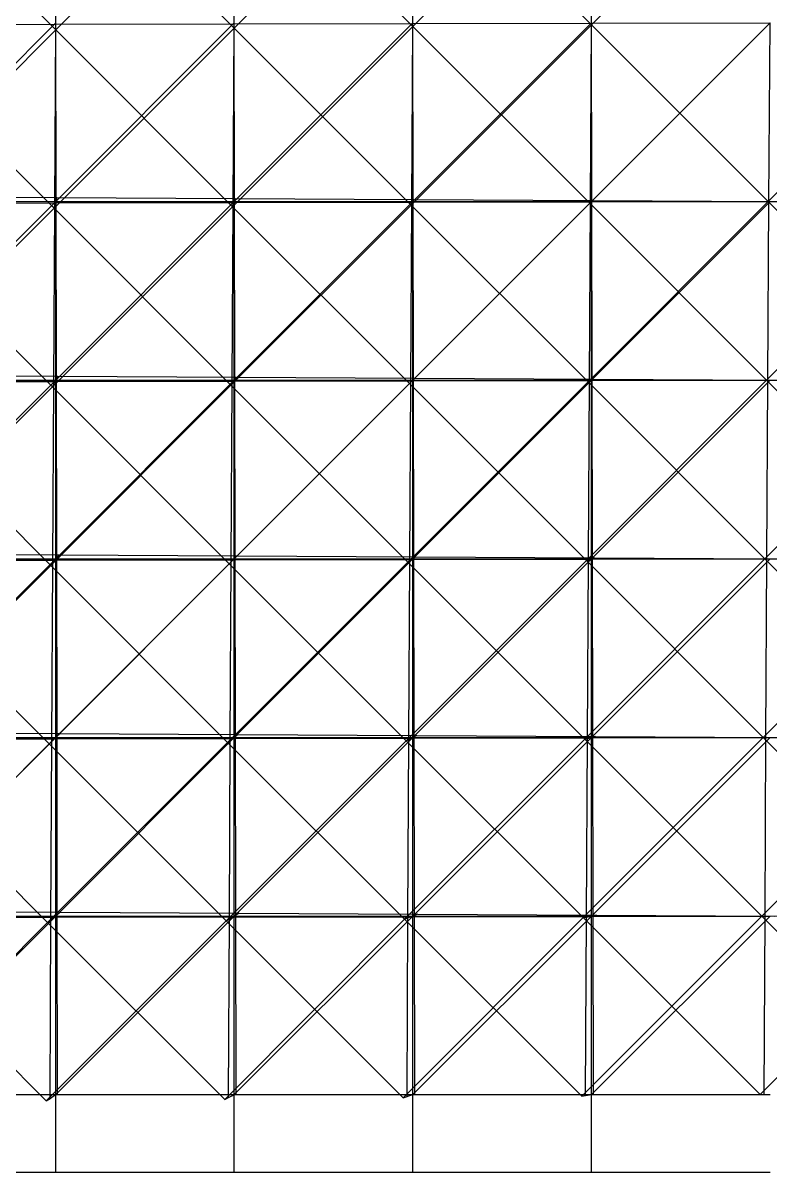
# Model space of a CAD drawing. Header units: metres. Extents: x -7.5 to 7.5, y -5.8 to 5.8.
# Drawn here: x -3.77 to 0, y -5.79 to 0 of the extents above; entities that cross this region are included whole.
import ezdxf

# ---------------------------------------------------------------- set-up
doc = ezdxf.new("R2010")
doc.units = ezdxf.units.M

msp = doc.modelspace()

# ---------------------------------------------------------------- linework, layer by layer
at = {"color": 4}
for p, q in [((-4.5, -0.9, 0.2604), (-3.6, 0)), ((-3.6, -0.9, 0.2083), (-3.6, 0)), ((-3.6, -0.9, 0.2083), (-2.7, 0)), ((-2.7, -0.9, 0.1562), (-2.7, 0)), ((-2.7, -0.9, 0.1562), (-1.8, 0)), ((-1.8, -0.9, 0.1042), (-1.8, 0)), ((-1.8, -0.9, 0.1042), (-0.9, 0)), ((-0.9, -0.9, 0.0521), (-0.9, 0)), ((-0.9, -0.9, 0.0521), (0, 0)), ((-4.5, -1.8, 0.5208), (-3.6, -0.9, 0.2083)), ((-4.5, -0.9, 0.2604), (-3.6, -0.9, 0.2083)), ((-3.6, -1.8, 0.4167), (-3.6, -0.9, 0.2083)), ((-3.6, -1.8, 0.4167), (-2.7, -0.9, 0.1562)), ((-3.6, -0.9, 0.2083), (-2.7, -0.9, 0.1562)), ((-2.7, -1.8, 0.3125), (-2.7, -0.9, 0.1562)), ((-2.7, -1.8, 0.3125), (-1.8, -0.9, 0.1042)), ((-2.7, -0.9, 0.1562), (-1.8, -0.9, 0.1042)), ((-1.8, -1.8, 0.2083), (-1.8, -0.9, 0.1042)), ((-1.8, -1.8, 0.2083), (-0.9, -0.9, 0.0521)), ((-1.8, -0.9, 0.1042), (-0.9, -0.9, 0.0521)), ((-0.9, -1.8, 0.1042), (-0.9, -0.9, 0.0521)), ((-0.9, -1.8, 0.1042), (0, -0.9)), ((-0.9, -0.9, 0.0521), (0, -0.9)), ((-4.5, -2.7, 0.7812), (-3.6, -1.8, 0.4167)), ((-4.5, -1.8, 0.5208), (-3.6, -1.8, 0.4167)), ((-3.6, -2.7, 0.625), (-3.6, -1.8, 0.4167)), ((-3.6, -2.7, 0.625), (-2.7, -1.8, 0.3125)), ((-3.6, -1.8, 0.4167), (-2.7, -1.8, 0.3125)), ((-2.7, -2.7, 0.4688), (-2.7, -1.8, 0.3125)), ((-2.7, -2.7, 0.4688), (-1.8, -1.8, 0.2083)), ((-2.7, -1.8, 0.3125), (-1.8, -1.8, 0.2083)), ((-1.8, -2.7, 0.3125), (-1.8, -1.8, 0.2083)), ((-1.8, -2.7, 0.3125), (-0.9, -1.8, 0.1042)), ((-1.8, -1.8, 0.2083), (-0.9, -1.8, 0.1042)), ((-0.9, -2.7, 0.1562), (-0.9, -1.8, 0.1042)), ((-0.9, -2.7, 0.1562), (0, -1.8)), ((-0.9, -1.8, 0.1042), (0, -1.8)), ((-4.5, -3.6, 1.0417), (-3.6, -2.7, 0.625)), ((-4.5, -2.7, 0.7812), (-3.6, -2.7, 0.625)), ((-3.6, -3.6, 0.8333), (-3.6, -2.7, 0.625)), ((-3.6, -3.6, 0.8333), (-2.7, -2.7, 0.4688)), ((-3.6, -2.7, 0.625), (-2.7, -2.7, 0.4688)), ((-2.7, -3.6, 0.625), (-2.7, -2.7, 0.4688)), ((-2.7, -3.6, 0.625), (-1.8, -2.7, 0.3125)), ((-2.7, -2.7, 0.4688), (-1.8, -2.7, 0.3125)), ((-1.8, -3.6, 0.4167), (-1.8, -2.7, 0.3125)), ((-1.8, -3.6, 0.4167), (-0.9, -2.7, 0.1562)), ((-1.8, -2.7, 0.3125), (-0.9, -2.7, 0.1562)), ((-0.9, -3.6, 0.2083), (-0.9, -2.7, 0.1562)), ((-0.9, -3.6, 0.2083), (0, -2.7)), ((-0.9, -2.7, 0.1562), (0, -2.7)), ((-4.5, -4.5, 1.3021), (-3.6, -3.6, 0.8333)), ((-4.5, -3.6, 1.0417), (-3.6, -3.6, 0.8333)), ((-3.6, -4.5, 1.0417), (-3.6, -3.6, 0.8333)), ((-3.6, -4.5, 1.0417), (-2.7, -3.6, 0.625)), ((-3.6, -3.6, 0.8333), (-2.7, -3.6, 0.625)), ((-2.7, -4.5, 0.7812), (-2.7, -3.6, 0.625)), ((-2.7, -4.5, 0.7812), (-1.8, -3.6, 0.4167)), ((-2.7, -3.6, 0.625), (-1.8, -3.6, 0.4167)), ((-1.8, -4.5, 0.5208), (-1.8, -3.6, 0.4167)), ((-1.8, -4.5, 0.5208), (-0.9, -3.6, 0.2083)), ((-1.8, -3.6, 0.4167), (-0.9, -3.6, 0.2083)), ((-0.9, -4.5, 0.2604), (-0.9, -3.6, 0.2083)), ((-0.9, -4.5, 0.2604), (0, -3.6)), ((-0.9, -3.6, 0.2083), (0, -3.6)), ((-4.5, -5.4, 1.5625), (-3.6, -4.5, 1.0417)), ((-4.5, -4.5, 1.3021), (-3.6, -4.5, 1.0417)), ((-3.6, -5.4, 1.25), (-3.6, -4.5, 1.0417)), ((-3.6, -5.4, 1.25), (-2.7, -4.5, 0.7812)), ((-3.6, -4.5, 1.0417), (-2.7, -4.5, 0.7812)), ((-2.7, -5.4, 0.9375), (-2.7, -4.5, 0.7812)), ((-2.7, -5.4, 0.9375), (-1.8, -4.5, 0.5208)), ((-2.7, -4.5, 0.7812), (-1.8, -4.5, 0.5208)), ((-1.8, -5.4, 0.625), (-1.8, -4.5, 0.5208)), ((-1.8, -5.4, 0.625), (-0.9, -4.5, 0.2604)), ((-1.8, -4.5, 0.5208), (-0.9, -4.5, 0.2604)), ((-0.9, -5.4, 0.3125), (-0.9, -4.5, 0.2604)), ((-0.9, -5.4, 0.3125), (0, -4.5)), ((-0.9, -4.5, 0.2604), (0, -4.5)), ((-4.5, -5.4, 1.5625), (-3.6, -5.4, 1.25)), ((-3.6, -5.4, 1.25), (-2.7, -5.4, 0.9375)), ((-2.7, -5.4, 0.9375), (-1.8, -5.4, 0.625)), ((-1.8, -5.4, 0.625), (-0.9, -5.4, 0.3125)), ((-0.9, -5.4, 0.3125), (0, -5.4))]:
    msp.add_line(p, q, dxfattribs=at)
at = {"layer": 'csavar_0', "color": 1}
for p, q in [((-3.6, -0.0338, -0.1461), (-3.6, -0.0203, -0.0877)), ((-2.7, -0.0257, -0.1478), (-2.7, -0.0154, -0.0887)), ((-1.8, -0.0172, -0.149), (-1.8, -0.0103, -0.0894)), ((-0.9, -0.0087, -0.1497), (-0.9, -0.0052, -0.0898)), ((-3.6084, -0.9338, 0.0624), (-3.6051, -0.9203, 0.1208)), ((-2.7085, -0.9256, 0.0087), (-2.7051, -0.9154, 0.0677)), ((-1.8086, -0.9172, -0.0446), (-1.8052, -0.9103, 0.0149)), ((-0.9087, -0.9087, -0.0974), (-0.9052, -0.9052, -0.0376)), ((-0.0087, -0.9, -0.1497), (-0.0052, -0.9, -0.0898)), ((-3.6168, -1.8336, 0.2715), (-3.6101, -1.8202, 0.3295)), ((-2.717, -1.8255, 0.1657), (-2.7102, -1.8153, 0.2244)), ((-1.8171, -1.8171, 0.0603), (-1.8103, -1.8103, 0.1195)), ((-0.9172, -1.8086, -0.0446), (-0.9103, -1.8052, 0.0149)), ((-0.0172, -1.8, -0.149), (-0.0103, -1.8, -0.0894)), ((-3.625, -2.7334, 0.4809), (-3.615, -2.72, 0.5385)), ((-2.7253, -2.7253, 0.3231), (-2.7152, -2.7152, 0.3813)), ((-1.8255, -2.717, 0.1657), (-1.8153, -2.7102, 0.2244)), ((-0.9256, -2.7085, 0.0087), (-0.9154, -2.7051, 0.0677)), ((-0.0257, -2.7, -0.1478), (-0.0154, -2.7, -0.0887)), ((-3.633, -3.633, 0.6908), (-3.6198, -3.6198, 0.7478)), ((-2.7334, -3.625, 0.4809), (-2.72, -3.615, 0.5385)), ((-1.8336, -3.6168, 0.2715), (-1.8202, -3.6101, 0.3295)), ((-0.9338, -3.6084, 0.0624), (-0.9203, -3.6051, 0.1208)), ((-0.0338, -3.6, -0.1461), (-0.0203, -3.6, -0.0877)), ((-2.7411, -4.5247, 0.6391), (-2.7247, -4.5148, 0.696)), ((-1.8414, -4.5166, 0.3776), (-1.8249, -4.5099, 0.4349)), ((-0.9416, -4.5083, 0.1165), (-0.925, -4.505, 0.1741)), ((-0.0417, -4.5, -0.1441), (-0.025, -4.5, -0.0865)), ((-3.6407, -4.5326, 0.901), (-3.6244, -4.5195, 0.9573)), ((-3.6481, -5.432, 1.1116), (-3.6288, -5.4192, 1.1669)), ((-2.7485, -5.4243, 0.7977), (-2.7291, -5.4146, 0.8536)), ((-1.8489, -5.4163, 0.4841), (-1.8294, -5.4098, 0.5405)), ((-0.9491, -5.4082, 0.171), (-0.9295, -5.4049, 0.2276)), ((-0.0492, -5.4, -0.1417), (-0.0295, -5.4, -0.085))]:
    msp.add_line(p, q, dxfattribs=at)
at = {"layer": 'csavar_1', "color": 1}
for p, q in [((-3.5949, -0.8797, 0.2959), (-3.5966, -0.8865, 0.2667)), ((-2.6949, -0.8846, 0.2448), (-2.6966, -0.8898, 0.2153)), ((-1.7948, -0.8897, 0.1934), (-1.7966, -0.8931, 0.1637)), ((-0.8948, -0.8948, 0.1418), (-0.8965, -0.8965, 0.1119)), ((-3.5899, -1.7798, 0.5038), (-3.5933, -1.7866, 0.4748)), ((-2.6898, -1.7847, 0.4006), (-2.6932, -1.7898, 0.3712)), ((-1.7897, -1.7897, 0.2972), (-1.7932, -1.7932, 0.2675)), ((-0.8897, -1.7948, 0.1934), (-0.8931, -1.7966, 0.1637)), ((-3.585, -2.68, 0.7115), (-3.59, -2.6867, 0.6826)), ((-2.6848, -2.6848, 0.5562), (-2.6899, -2.6899, 0.527)), ((-1.7847, -2.6898, 0.4006), (-1.7898, -2.6932, 0.3712)), ((-0.8846, -2.6949, 0.2448), (-0.8898, -2.6966, 0.2153)), ((-3.5802, -3.5802, 0.9189), (-3.5868, -3.5868, 0.8904)), ((-2.68, -3.585, 0.7115), (-2.6867, -3.59, 0.6826)), ((-1.7798, -3.5899, 0.5038), (-1.7866, -3.5933, 0.4748)), ((-0.8797, -3.5949, 0.2959), (-0.8865, -3.5966, 0.2667)), ((-3.5756, -4.4805, 1.1261), (-3.5837, -4.487, 1.0979)), ((-2.6753, -4.4852, 0.8665), (-2.6835, -4.4901, 0.8381)), ((-1.7751, -4.4901, 0.6068), (-1.7834, -4.4934, 0.5781)), ((-0.875, -4.495, 0.3467), (-0.8833, -4.4967, 0.318))]:
    msp.add_line(p, q, dxfattribs=at)
at = {"layer": 'csavar_2', "color": 1}
for p, q in [((-3.5966, -0.8865, 0.2667), (-3.5983, -0.8932, 0.2375)), ((-2.6966, -0.8898, 0.2153), (-2.6983, -0.8949, 0.1858)), ((-1.7966, -0.8931, 0.1637), (-1.7983, -0.8966, 0.1339)), ((-0.8965, -0.8965, 0.1119), (-0.8983, -0.8983, 0.082)), ((-3.5933, -1.7866, 0.4748), (-3.5966, -1.7933, 0.4457)), ((-2.6932, -1.7898, 0.3712), (-2.6966, -1.7949, 0.3419)), ((-1.7932, -1.7932, 0.2675), (-1.7966, -1.7966, 0.2379)), ((-0.8931, -1.7966, 0.1637), (-0.8966, -1.7983, 0.1339)), ((-3.59, -2.6867, 0.6826), (-3.595, -2.6933, 0.6538)), ((-2.6899, -2.6899, 0.527), (-2.6949, -2.6949, 0.4979)), ((-1.7898, -2.6932, 0.3712), (-1.7949, -2.6966, 0.3419)), ((-0.8898, -2.6966, 0.2153), (-0.8949, -2.6983, 0.1858)), ((-3.5868, -3.5868, 0.8904), (-3.5934, -3.5934, 0.8618)), ((-2.6867, -3.59, 0.6826), (-2.6933, -3.595, 0.6538)), ((-1.7866, -3.5933, 0.4748), (-1.7933, -3.5966, 0.4457)), ((-0.8865, -3.5966, 0.2667), (-0.8932, -3.5983, 0.2375)), ((-3.5837, -4.487, 1.0979), (-3.5919, -4.4935, 1.0698)), ((-2.6835, -4.4901, 0.8381), (-2.6918, -4.4951, 0.8097)), ((-1.7834, -4.4934, 0.5781), (-1.7917, -4.4967, 0.5495)), ((-0.8833, -4.4967, 0.318), (-0.8917, -4.4983, 0.2892))]:
    msp.add_line(p, q, dxfattribs=at)
at = {"layer": 'csavar_3', "color": 1}
for p, q in [((-3.5983, -0.8932, 0.2375), (-3.6, -0.9, 0.2083)), ((-2.6983, -0.8949, 0.1858), (-2.7, -0.9, 0.1562)), ((-1.7983, -0.8966, 0.1339), (-1.8, -0.9, 0.1042)), ((-0.8983, -0.8983, 0.082), (-0.9, -0.9, 0.0521)), ((-3.5966, -1.7933, 0.4457), (-3.6, -1.8, 0.4167)), ((-2.6966, -1.7949, 0.3419), (-2.7, -1.8, 0.3125)), ((-1.7966, -1.7966, 0.2379), (-1.8, -1.8, 0.2083)), ((-0.8966, -1.7983, 0.1339), (-0.9, -1.8, 0.1042)), ((-3.595, -2.6933, 0.6538), (-3.6, -2.7, 0.625)), ((-2.6949, -2.6949, 0.4979), (-2.7, -2.7, 0.4688)), ((-1.7949, -2.6966, 0.3419), (-1.8, -2.7, 0.3125)), ((-0.8949, -2.6983, 0.1858), (-0.9, -2.7, 0.1562)), ((-3.5934, -3.5934, 0.8618), (-3.6, -3.6, 0.8333)), ((-2.6933, -3.595, 0.6538), (-2.7, -3.6, 0.625)), ((-1.7933, -3.5966, 0.4457), (-1.8, -3.6, 0.4167)), ((-0.8932, -3.5983, 0.2375), (-0.9, -3.6, 0.2083)), ((-3.5919, -4.4935, 1.0698), (-3.6, -4.5, 1.0417)), ((-2.6918, -4.4951, 0.8097), (-2.7, -4.5, 0.7812)), ((-1.7917, -4.4967, 0.5495), (-1.8, -4.5, 0.5208)), ((-0.8917, -4.4983, 0.2892), (-0.9, -4.5, 0.2604)), ((-3.5904, -5.3936, 1.2777), (-3.6, -5.4, 1.25)), ((-2.6903, -5.3951, 0.9655), (-2.7, -5.4, 0.9375)), ((-1.7902, -5.3967, 0.6532), (-1.8, -5.4, 0.625)), ((-0.8902, -5.3984, 0.3408), (-0.9, -5.4, 0.3125))]:
    msp.add_line(p, q, dxfattribs=at)
at = {"layer": 'csavar_4', "color": 1}
for p, q in [((-3.6, -0.0068, -0.0292), (-3.6, 0)), ((-2.7, -0.0051, -0.0296), (-2.7, 0)), ((-1.8, -0.0034, -0.0298), (-1.8, 0)), ((-0.9, -0.0017, -0.0299), (-0.9, 0)), ((-3.6017, -0.9068, 0.1792), (-3.6, -0.9, 0.2083)), ((-2.7017, -0.9051, 0.1267), (-2.7, -0.9, 0.1562)), ((-1.8017, -0.9034, 0.0744), (-1.8, -0.9, 0.1042)), ((-0.9017, -0.9017, 0.0222), (-0.9, -0.9, 0.0521)), ((-0.0017, -0.9, -0.0299), (0, -0.9)), ((-3.6034, -1.8067, 0.3876), (-3.6, -1.8, 0.4167)), ((-2.7034, -1.8051, 0.2831), (-2.7, -1.8, 0.3125)), ((-1.8034, -1.8034, 0.1787), (-1.8, -1.8, 0.2083)), ((-0.9034, -1.8017, 0.0744), (-0.9, -1.8, 0.1042)), ((-0.0034, -1.8, -0.0298), (0, -1.8)), ((-3.605, -2.7067, 0.5962), (-3.6, -2.7, 0.625)), ((-2.7051, -2.7051, 0.4396), (-2.7, -2.7, 0.4688)), ((-1.8051, -2.7034, 0.2831), (-1.8, -2.7, 0.3125)), ((-0.9051, -2.7017, 0.1267), (-0.9, -2.7, 0.1562)), ((-0.0051, -2.7, -0.0296), (0, -2.7)), ((-3.6066, -3.6066, 0.8048), (-3.6, -3.6, 0.8333)), ((-2.7067, -3.605, 0.5962), (-2.7, -3.6, 0.625)), ((-1.8067, -3.6034, 0.3876), (-1.8, -3.6, 0.4167)), ((-0.9068, -3.6017, 0.1792), (-0.9, -3.6, 0.2083)), ((-0.0068, -3.6, -0.0292), (0, -3.6)), ((-3.6081, -4.5065, 1.0135), (-3.6, -4.5, 1.0417)), ((-2.7082, -4.5049, 0.7528), (-2.7, -4.5, 0.7812)), ((-1.8083, -4.5033, 0.4922), (-1.8, -4.5, 0.5208)), ((-0.9083, -4.5017, 0.2316), (-0.9, -4.5, 0.2604)), ((-0.0083, -4.5, -0.0288), (0, -4.5)), ((-3.6096, -5.4064, 1.2223), (-3.6, -5.4, 1.25)), ((-2.7097, -5.4049, 0.9095), (-2.7, -5.4, 0.9375)), ((-1.8098, -5.4033, 0.5968), (-1.8, -5.4, 0.625)), ((-0.9098, -5.4016, 0.2842), (-0.9, -5.4, 0.3125)), ((-0.0098, -5.4, -0.0283), (0, -5.4))]:
    msp.add_line(p, q, dxfattribs=at)
at = {"layer": 'csavar_5', "color": 1}
for p, q in [((-3.6, -0.0135, -0.0585), (-3.6, -0.0068, -0.0292)), ((-2.7, -0.0103, -0.0591), (-2.7, -0.0051, -0.0296)), ((-1.8, -0.0069, -0.0596), (-1.8, -0.0034, -0.0298)), ((-0.9, -0.0035, -0.0599), (-0.9, -0.0017, -0.0299)), ((-3.6034, -0.9135, 0.15), (-3.6017, -0.9068, 0.1792)), ((-2.7034, -0.9102, 0.0972), (-2.7017, -0.9051, 0.1267)), ((-1.8034, -0.9069, 0.0447), (-1.8017, -0.9034, 0.0744)), ((-0.9035, -0.9035, -0.0077), (-0.9017, -0.9017, 0.0222)), ((-0.0035, -0.9, -0.0599), (-0.0017, -0.9, -0.0299)), ((-3.6067, -1.8135, 0.3586), (-3.6034, -1.8067, 0.3876)), ((-2.7068, -1.8102, 0.2538), (-2.7034, -1.8051, 0.2831)), ((-1.8069, -1.8069, 0.1491), (-1.8034, -1.8034, 0.1787)), ((-0.9069, -1.8034, 0.0447), (-0.9034, -1.8017, 0.0744)), ((-0.0069, -1.8, -0.0596), (-0.0034, -1.8, -0.0298)), ((-3.61, -2.7133, 0.5674), (-3.605, -2.7067, 0.5962)), ((-2.7101, -2.7101, 0.4105), (-2.7051, -2.7051, 0.4396)), ((-1.8102, -2.7068, 0.2538), (-1.8051, -2.7034, 0.2831)), ((-0.9102, -2.7034, 0.0972), (-0.9051, -2.7017, 0.1267)), ((-0.0103, -2.7, -0.0591), (-0.0051, -2.7, -0.0296)), ((-3.6132, -3.6132, 0.7763), (-3.6066, -3.6066, 0.8048)), ((-2.7133, -3.61, 0.5674), (-2.7067, -3.605, 0.5962)), ((-1.8135, -3.6067, 0.3586), (-1.8067, -3.6034, 0.3876)), ((-0.9135, -3.6034, 0.15), (-0.9068, -3.6017, 0.1792)), ((-0.0135, -3.6, -0.0585), (-0.0068, -3.6, -0.0292)), ((-3.6163, -4.513, 0.9854), (-3.6081, -4.5065, 1.0135)), ((-2.7165, -4.5099, 0.7244), (-2.7082, -4.5049, 0.7528)), ((-1.8166, -4.5066, 0.4636), (-1.8083, -4.5033, 0.4922)), ((-0.9167, -4.5033, 0.2029), (-0.9083, -4.5017, 0.2316)), ((-0.0167, -4.5, -0.0576), (-0.0083, -4.5, -0.0288)), ((-3.6192, -5.4128, 1.1946), (-3.6096, -5.4064, 1.2223)), ((-2.7194, -5.4097, 0.8816), (-2.7097, -5.4049, 0.9095)), ((-1.8196, -5.4065, 0.5687), (-1.8098, -5.4033, 0.5968)), ((-0.9197, -5.4033, 0.2559), (-0.9098, -5.4016, 0.2842)), ((-0.0197, -5.4, -0.0567), (-0.0098, -5.4, -0.0283))]:
    msp.add_line(p, q, dxfattribs=at)
at = {"layer": 'csavar_6', "color": 1}
for p, q in [((-3.6, -0.0203, -0.0877), (-3.6, -0.0135, -0.0585)), ((-2.7, -0.0154, -0.0887), (-2.7, -0.0103, -0.0591)), ((-1.8, -0.0103, -0.0894), (-1.8, -0.0069, -0.0596)), ((-0.9, -0.0052, -0.0898), (-0.9, -0.0035, -0.0599)), ((-3.6051, -0.9203, 0.1208), (-3.6034, -0.9135, 0.15)), ((-2.7051, -0.9154, 0.0677), (-2.7034, -0.9102, 0.0972)), ((-1.8052, -0.9103, 0.0149), (-1.8034, -0.9069, 0.0447)), ((-0.9052, -0.9052, -0.0376), (-0.9035, -0.9035, -0.0077)), ((-0.0052, -0.9, -0.0898), (-0.0035, -0.9, -0.0599)), ((-3.6101, -1.8202, 0.3295), (-3.6067, -1.8135, 0.3586)), ((-2.7102, -1.8153, 0.2244), (-2.7068, -1.8102, 0.2538)), ((-1.8103, -1.8103, 0.1195), (-1.8069, -1.8069, 0.1491)), ((-0.9103, -1.8052, 0.0149), (-0.9069, -1.8034, 0.0447)), ((-0.0103, -1.8, -0.0894), (-0.0069, -1.8, -0.0596)), ((-3.615, -2.72, 0.5385), (-3.61, -2.7133, 0.5674)), ((-2.7152, -2.7152, 0.3813), (-2.7101, -2.7101, 0.4105)), ((-1.8153, -2.7102, 0.2244), (-1.8102, -2.7068, 0.2538)), ((-0.9154, -2.7051, 0.0677), (-0.9102, -2.7034, 0.0972)), ((-0.0154, -2.7, -0.0887), (-0.0103, -2.7, -0.0591)), ((-3.6198, -3.6198, 0.7478), (-3.6132, -3.6132, 0.7763)), ((-2.72, -3.615, 0.5385), (-2.7133, -3.61, 0.5674)), ((-1.8202, -3.6101, 0.3295), (-1.8135, -3.6067, 0.3586)), ((-0.9203, -3.6051, 0.1208), (-0.9135, -3.6034, 0.15)), ((-0.0203, -3.6, -0.0877), (-0.0135, -3.6, -0.0585)), ((-3.6244, -4.5195, 0.9573), (-3.6163, -4.513, 0.9854)), ((-2.7247, -4.5148, 0.696), (-2.7165, -4.5099, 0.7244)), ((-1.8249, -4.5099, 0.4349), (-1.8166, -4.5066, 0.4636)), ((-0.925, -4.505, 0.1741), (-0.9167, -4.5033, 0.2029)), ((-0.025, -4.5, -0.0865), (-0.0167, -4.5, -0.0576)), ((-3.6288, -5.4192, 1.1669), (-3.6192, -5.4128, 1.1946)), ((-2.7291, -5.4146, 0.8536), (-2.7194, -5.4097, 0.8816)), ((-1.8294, -5.4098, 0.5405), (-1.8196, -5.4065, 0.5687)), ((-0.9295, -5.4049, 0.2276), (-0.9197, -5.4033, 0.2559)), ((-0.0295, -5.4, -0.085), (-0.0197, -5.4, -0.0567))]:
    msp.add_line(p, q, dxfattribs=at)
at = {"layer": 'kotel', "color": 3}
for p, q in [((-3.6, -0.0338, -0.1461), (-2.6915, 0.8744, -0.3038)), ((-2.7, -0.0257, -0.1478), (-1.7914, 0.8828, -0.2529)), ((-2.6915, 0.8744, -0.3038), (-1.8, -0.0172, -0.149)), ((-1.8, -0.0172, -0.149), (-0.8913, 0.8913, -0.2016)), ((-1.7914, 0.8828, -0.2529), (-0.9, -0.0087, -0.1497)), ((-0.9, -0.0087, -0.1497), (0.0087, 0.9, -0.1497)), ((-4.4917, 0.8584, -0.4043), (-3.6, -0.0338, -0.1461)), ((-3.5916, 0.8662, -0.3542), (-2.7, -0.0257, -0.1478)), ((-0.0087, -0.9, -0.1497), (0.9, 0.0087, -0.1497)), ((-4.5083, -0.9416, 0.1165), (-3.6, -0.0338, -0.1461)), ((-4.5, -0.0417, -0.1441), (-3.6084, -0.9338, 0.0624)), ((-3.6084, -0.9338, 0.0624), (-2.7, -0.0257, -0.1478)), ((-3.6, -0.0338, -0.1461), (-2.7085, -0.9256, 0.0087)), ((-2.7085, -0.9256, 0.0087), (-1.8, -0.0172, -0.149)), ((-2.7, -0.0257, -0.1478), (-1.8086, -0.9172, -0.0446)), ((-1.8086, -0.9172, -0.0446), (-0.9, -0.0087, -0.1497)), ((-1.8, -0.0172, -0.149), (-0.9087, -0.9087, -0.0974)), ((-0.9087, -0.9087, -0.0974), (0, 0, -0.15)), ((-0.9, -0.0087, -0.1497), (-0.0087, -0.9, -0.1497)), ((-3.6168, -1.8336, 0.2715), (-2.7085, -0.9256, 0.0087)), ((-2.717, -1.8255, 0.1657), (-1.8086, -0.9172, -0.0446)), ((-2.7085, -0.9256, 0.0087), (-1.8171, -1.8171, 0.0603)), ((-1.8171, -1.8171, 0.0603), (-0.9087, -0.9087, -0.0974)), ((-1.8086, -0.9172, -0.0446), (-0.9172, -1.8086, -0.0446)), ((-0.9172, -1.8086, -0.0446), (-0.0087, -0.9, -0.1497)), ((-0.9087, -0.9087, -0.0974), (-0.0172, -1.8, -0.149)), ((-0.0172, -1.8, -0.149), (0.8913, -0.8913, -0.2016)), ((-0.0087, -0.9, -0.1497), (0.8828, -1.7914, -0.2529)), ((-4.5166, -1.8414, 0.3776), (-3.6084, -0.9338, 0.0624)), ((-4.5083, -0.9416, 0.1165), (-3.6168, -1.8336, 0.2715)), ((-3.6084, -0.9338, 0.0624), (-2.717, -1.8255, 0.1657)), ((-0.0257, -2.7, -0.1478), (0.8828, -1.7914, -0.2529)), ((-4.5247, -2.7411, 0.6391), (-3.6168, -1.8336, 0.2715)), ((-4.5166, -1.8414, 0.3776), (-3.625, -2.7334, 0.4809)), ((-3.625, -2.7334, 0.4809), (-2.717, -1.8255, 0.1657)), ((-3.6168, -1.8336, 0.2715), (-2.7253, -2.7253, 0.3231)), ((-2.7253, -2.7253, 0.3231), (-1.8171, -1.8171, 0.0603)), ((-2.717, -1.8255, 0.1657), (-1.8255, -2.717, 0.1657)), ((-1.8255, -2.717, 0.1657), (-0.9172, -1.8086, -0.0446)), ((-1.8171, -1.8171, 0.0603), (-0.9256, -2.7085, 0.0087)), ((-0.9256, -2.7085, 0.0087), (-0.0172, -1.8, -0.149)), ((-0.9172, -1.8086, -0.0446), (-0.0257, -2.7, -0.1478)), ((-0.0172, -1.8, -0.149), (0.8744, -2.6915, -0.3038)), ((-2.7334, -3.625, 0.4809), (-1.8255, -2.717, 0.1657)), ((-1.8336, -3.6168, 0.2715), (-0.9256, -2.7085, 0.0087)), ((-1.8255, -2.717, 0.1657), (-0.9338, -3.6084, 0.0624)), ((-0.9338, -3.6084, 0.0624), (-0.0257, -2.7, -0.1478)), ((-0.9256, -2.7085, 0.0087), (-0.0338, -3.6, -0.1461)), ((-0.0338, -3.6, -0.1461), (0.8744, -2.6915, -0.3038)), ((-0.0257, -2.7, -0.1478), (0.8662, -3.5916, -0.3542)), ((-4.5326, -3.6407, 0.901), (-3.625, -2.7334, 0.4809)), ((-4.5247, -2.7411, 0.6391), (-3.633, -3.633, 0.6908)), ((-3.633, -3.633, 0.6908), (-2.7253, -2.7253, 0.3231)), ((-3.625, -2.7334, 0.4809), (-2.7334, -3.625, 0.4809)), ((-2.7253, -2.7253, 0.3231), (-1.8336, -3.6168, 0.2715)), ((-4.5402, -4.5402, 1.1633), (-3.633, -3.633, 0.6908)), ((-4.5326, -3.6407, 0.901), (-3.6407, -4.5326, 0.901)), ((-3.6407, -4.5326, 0.901), (-2.7334, -3.625, 0.4809)), ((-3.633, -3.633, 0.6908), (-2.7411, -4.5247, 0.6391)), ((-2.7411, -4.5247, 0.6391), (-1.8336, -3.6168, 0.2715)), ((-2.7334, -3.625, 0.4809), (-1.8414, -4.5166, 0.3776)), ((-1.8414, -4.5166, 0.3776), (-0.9338, -3.6084, 0.0624)), ((-1.8336, -3.6168, 0.2715), (-0.9416, -4.5083, 0.1165)), ((-0.9416, -4.5083, 0.1165), (-0.0338, -3.6, -0.1461)), ((-0.9338, -3.6084, 0.0624), (-0.0417, -4.5, -0.1441)), ((-0.0417, -4.5, -0.1441), (0.8662, -3.5916, -0.3542)), ((-0.0338, -3.6, -0.1461), (0.8584, -4.4917, -0.4043)), ((-1.8489, -5.4163, 0.4841), (-0.9416, -4.5083, 0.1165)), ((-0.9491, -5.4082, 0.171), (-0.0417, -4.5, -0.1441)), ((-0.9416, -4.5083, 0.1165), (-0.0492, -5.4, -0.1417)), ((-0.0492, -5.4, -0.1417), (0.8584, -4.4917, -0.4043)), ((-0.0417, -4.5, -0.1441), (0.8509, -5.3918, -0.454)), ((-4.5475, -5.4395, 1.4258), (-3.6407, -4.5326, 0.901)), ((-4.5402, -4.5402, 1.1633), (-3.6481, -5.432, 1.1116)), ((-3.6481, -5.432, 1.1116), (-2.7411, -4.5247, 0.6391)), ((-3.6407, -4.5326, 0.901), (-2.7485, -5.4243, 0.7977)), ((-2.7485, -5.4243, 0.7977), (-1.8414, -4.5166, 0.3776)), ((-2.7411, -4.5247, 0.6391), (-1.8489, -5.4163, 0.4841)), ((-1.8414, -4.5166, 0.3776), (-0.9491, -5.4082, 0.171))]:
    msp.add_line(p, q, dxfattribs=at)
at = {"layer": 'per_x_m', "color": 9}
for p, q in [((-3.6, -5.79, 1.25), (-3.6, -5.4, 1.25)), ((-2.7, -5.79, 0.9375), (-2.7, -5.4, 0.9375)), ((-1.8, -5.79, 0.625), (-1.8, -5.4, 0.625)), ((-0.9, -5.79, 0.3125), (-0.9, -5.4, 0.3125))]:
    msp.add_line(p, q, dxfattribs=at)
at = {"layer": 'perem_x', "color": 5}
for p, q in [((-4.5, -5.79, 1.5625), (-3.6, -5.79, 1.25)), ((-3.6, -5.79, 1.25), (-2.7, -5.79, 0.9375)), ((-2.7, -5.79, 0.9375), (-1.8, -5.79, 0.625)), ((-1.8, -5.79, 0.625), (-0.9, -5.79, 0.3125)), ((-0.9, -5.79, 0.3125), (0, -5.79))]:
    msp.add_line(p, q, dxfattribs=at)
at = {"layer": 'x', "color": 0}
for p, q in [((-0.9, -0.0017, -0.0299), (0, 0, -0.03)), ((-4.5, -0.0083, -0.0288), (-3.6, -0.0068, -0.0292)), ((-3.6, -0.0068, -0.0292), (-2.7, -0.0051, -0.0296)), ((-2.7, -0.0051, -0.0296), (-1.8, -0.0034, -0.0298)), ((-1.8, -0.0034, -0.0298), (-0.9, -0.0017, -0.0299)), ((-4.5017, -0.9083, 0.2316), (-3.6017, -0.9068, 0.1792)), ((-3.6017, -0.9068, 0.1792), (-2.7017, -0.9051, 0.1267)), ((-2.7017, -0.9051, 0.1267), (-1.8017, -0.9034, 0.0744)), ((-1.8017, -0.9034, 0.0744), (-0.9017, -0.9017, 0.0222)), ((-0.9017, -0.9017, 0.0222), (-0.0017, -0.9, -0.0299)), ((-0.0017, -0.9, -0.0299), (0.8983, -0.8983, -0.082)), ((-4.5033, -1.8083, 0.4922), (-3.6034, -1.8067, 0.3876)), ((-3.6034, -1.8067, 0.3876), (-2.7034, -1.8051, 0.2831)), ((-2.7034, -1.8051, 0.2831), (-1.8034, -1.8034, 0.1787)), ((-1.8034, -1.8034, 0.1787), (-0.9034, -1.8017, 0.0744)), ((-0.9034, -1.8017, 0.0744), (-0.0034, -1.8, -0.0298)), ((-0.0034, -1.8, -0.0298), (0.8966, -1.7983, -0.1339)), ((-4.5049, -2.7082, 0.7528), (-3.605, -2.7067, 0.5962)), ((-3.605, -2.7067, 0.5962), (-2.7051, -2.7051, 0.4396)), ((-2.7051, -2.7051, 0.4396), (-1.8051, -2.7034, 0.2831)), ((-1.8051, -2.7034, 0.2831), (-0.9051, -2.7017, 0.1267)), ((-0.9051, -2.7017, 0.1267), (-0.0051, -2.7, -0.0296)), ((-0.0051, -2.7, -0.0296), (0.8949, -2.6983, -0.1858)), ((-4.5065, -3.6081, 1.0135), (-3.6066, -3.6066, 0.8048)), ((-3.6066, -3.6066, 0.8048), (-2.7067, -3.605, 0.5962)), ((-2.7067, -3.605, 0.5962), (-1.8067, -3.6034, 0.3876)), ((-1.8067, -3.6034, 0.3876), (-0.9068, -3.6017, 0.1792)), ((-0.9068, -3.6017, 0.1792), (-0.0068, -3.6, -0.0292)), ((-0.0068, -3.6, -0.0292), (0.8932, -3.5983, -0.2375)), ((-4.508, -4.508, 1.2743), (-3.6081, -4.5065, 1.0135)), ((-3.6081, -4.5065, 1.0135), (-2.7082, -4.5049, 0.7528)), ((-2.7082, -4.5049, 0.7528), (-1.8083, -4.5033, 0.4922)), ((-1.8083, -4.5033, 0.4922), (-0.9083, -4.5017, 0.2316)), ((-0.9083, -4.5017, 0.2316), (-0.0083, -4.5, -0.0288)), ((-0.0083, -4.5, -0.0288), (0.8917, -4.4983, -0.2892))]:
    msp.add_line(p, q, dxfattribs=at)
at = {"layer": 'x_t', "color": 0}
for p, q in [((-4.495, -0.875, 0.3467), (-3.5949, -0.8797, 0.2959)), ((-3.5949, -0.8797, 0.2959), (-2.6949, -0.8846, 0.2448)), ((-2.6949, -0.8846, 0.2448), (-1.7948, -0.8897, 0.1934)), ((-1.7948, -0.8897, 0.1934), (-0.8948, -0.8948, 0.1418)), ((-0.8948, -0.8948, 0.1418), (0.0052, -0.9, 0.0898)), ((-4.4901, -1.7751, 0.6068), (-3.5899, -1.7798, 0.5038)), ((-3.5899, -1.7798, 0.5038), (-2.6898, -1.7847, 0.4006)), ((-2.6898, -1.7847, 0.4006), (-1.7897, -1.7897, 0.2972)), ((-1.7897, -1.7897, 0.2972), (-0.8897, -1.7948, 0.1934)), ((-0.8897, -1.7948, 0.1934), (0.0103, -1.8, 0.0894)), ((-4.4852, -2.6753, 0.8665), (-3.585, -2.68, 0.7115)), ((-3.585, -2.68, 0.7115), (-2.6848, -2.6848, 0.5562)), ((-2.6848, -2.6848, 0.5562), (-1.7847, -2.6898, 0.4006)), ((-1.7847, -2.6898, 0.4006), (-0.8846, -2.6949, 0.2448)), ((-0.8846, -2.6949, 0.2448), (0.0154, -2.7, 0.0887)), ((-4.4805, -3.5756, 1.1261), (-3.5802, -3.5802, 0.9189)), ((-3.5802, -3.5802, 0.9189), (-2.68, -3.585, 0.7115)), ((-2.68, -3.585, 0.7115), (-1.7798, -3.5899, 0.5038)), ((-1.7798, -3.5899, 0.5038), (-0.8797, -3.5949, 0.2959)), ((-0.8797, -3.5949, 0.2959), (0.0203, -3.6, 0.0877)), ((-4.4759, -4.4759, 1.3854), (-3.5756, -4.4805, 1.1261)), ((-3.5756, -4.4805, 1.1261), (-2.6753, -4.4852, 0.8665)), ((-2.6753, -4.4852, 0.8665), (-1.7751, -4.4901, 0.6068)), ((-1.7751, -4.4901, 0.6068), (-0.875, -4.495, 0.3467)), ((-0.875, -4.495, 0.3467), (0.025, -4.5, 0.0865))]:
    msp.add_line(p, q, dxfattribs=at)
at = {"layer": 'y', "color": 2}
for p, q in [((-3.6, -0.0203, -0.0877), (-3.5949, 0.8797, -0.2959)), ((-2.7, -0.0154, -0.0887), (-2.6949, 0.8846, -0.2448)), ((-1.8, -0.0103, -0.0894), (-1.7948, 0.8897, -0.1934)), ((-0.9, -0.0052, -0.0898), (-0.8948, 0.8948, -0.1418)), ((-3.5983, -0.8932, 0.2375), (-3.6, 0.0068, 0.0292)), ((-2.6983, -0.8949, 0.1858), (-2.7, 0.0051, 0.0296)), ((-1.7983, -0.8966, 0.1339), (-1.8, 0.0034, 0.0298)), ((-0.8983, -0.8983, 0.082), (-0.9, 0.0017, 0.0299)), ((-3.6051, -0.9203, 0.1208), (-3.6, -0.0203, -0.0877)), ((-2.7051, -0.9154, 0.0677), (-2.7, -0.0154, -0.0887)), ((-1.8052, -0.9103, 0.0149), (-1.8, -0.0103, -0.0894)), ((-0.9052, -0.9052, -0.0376), (-0.9, -0.0052, -0.0898)), ((-0.0052, -0.9, -0.0898), (0, 0, -0.09)), ((-3.6101, -1.8202, 0.3295), (-3.6051, -0.9203, 0.1208)), ((-3.5966, -1.7933, 0.4457), (-3.5983, -0.8932, 0.2375)), ((-2.7102, -1.8153, 0.2244), (-2.7051, -0.9154, 0.0677)), ((-2.6966, -1.7949, 0.3419), (-2.6983, -0.8949, 0.1858)), ((-1.8103, -1.8103, 0.1195), (-1.8052, -0.9103, 0.0149)), ((-1.7966, -1.7966, 0.2379), (-1.7983, -0.8966, 0.1339)), ((-0.9103, -1.8052, 0.0149), (-0.9052, -0.9052, -0.0376)), ((-0.8966, -1.7983, 0.1339), (-0.8983, -0.8983, 0.082)), ((-0.0103, -1.8, -0.0894), (-0.0052, -0.9, -0.0898)), ((-3.595, -2.6933, 0.6538), (-3.5966, -1.7933, 0.4457)), ((-2.6949, -2.6949, 0.4979), (-2.6966, -1.7949, 0.3419)), ((-3.615, -2.72, 0.5385), (-3.6101, -1.8202, 0.3295)), ((-2.7152, -2.7152, 0.3813), (-2.7102, -1.8153, 0.2244)), ((-1.8153, -2.7102, 0.2244), (-1.8103, -1.8103, 0.1195)), ((-1.7949, -2.6966, 0.3419), (-1.7966, -1.7966, 0.2379)), ((-0.9154, -2.7051, 0.0677), (-0.9103, -1.8052, 0.0149)), ((-0.8949, -2.6983, 0.1858), (-0.8966, -1.7983, 0.1339)), ((-0.0154, -2.7, -0.0887), (-0.0103, -1.8, -0.0894)), ((-3.6198, -3.6198, 0.7478), (-3.615, -2.72, 0.5385)), ((-3.5934, -3.5934, 0.8618), (-3.595, -2.6933, 0.6538)), ((-2.72, -3.615, 0.5385), (-2.7152, -2.7152, 0.3813)), ((-2.6933, -3.595, 0.6538), (-2.6949, -2.6949, 0.4979)), ((-1.8202, -3.6101, 0.3295), (-1.8153, -2.7102, 0.2244)), ((-1.7933, -3.5966, 0.4457), (-1.7949, -2.6966, 0.3419)), ((-0.9203, -3.6051, 0.1208), (-0.9154, -2.7051, 0.0677)), ((-0.8932, -3.5983, 0.2375), (-0.8949, -2.6983, 0.1858)), ((-0.0203, -3.6, -0.0877), (-0.0154, -2.7, -0.0887)), ((-3.6244, -4.5195, 0.9573), (-3.6198, -3.6198, 0.7478)), ((-3.5919, -4.4935, 1.0698), (-3.5934, -3.5934, 0.8618)), ((-2.7247, -4.5148, 0.696), (-2.72, -3.615, 0.5385)), ((-2.6918, -4.4951, 0.8097), (-2.6933, -3.595, 0.6538)), ((-1.8249, -4.5099, 0.4349), (-1.8202, -3.6101, 0.3295)), ((-1.7917, -4.4967, 0.5495), (-1.7933, -3.5966, 0.4457)), ((-0.925, -4.505, 0.1741), (-0.9203, -3.6051, 0.1208)), ((-0.8917, -4.4983, 0.2892), (-0.8932, -3.5983, 0.2375)), ((-0.025, -4.5, -0.0865), (-0.0203, -3.6, -0.0877)), ((-3.5904, -5.3936, 1.2777), (-3.5919, -4.4935, 1.0698)), ((-2.7291, -5.4146, 0.8536), (-2.7247, -4.5148, 0.696)), ((-2.6903, -5.3951, 0.9655), (-2.6918, -4.4951, 0.8097)), ((-1.8294, -5.4098, 0.5405), (-1.8249, -4.5099, 0.4349)), ((-1.7902, -5.3967, 0.6532), (-1.7917, -4.4967, 0.5495)), ((-0.9295, -5.4049, 0.2276), (-0.925, -4.505, 0.1741)), ((-0.8902, -5.3984, 0.3408), (-0.8917, -4.4983, 0.2892)), ((-0.0295, -5.4, -0.085), (-0.025, -4.5, -0.0865)), ((-3.6288, -5.4192, 1.1669), (-3.6244, -4.5195, 0.9573))]:
    msp.add_line(p, q, dxfattribs=at)

doc.saveas('drawing.dxf')
